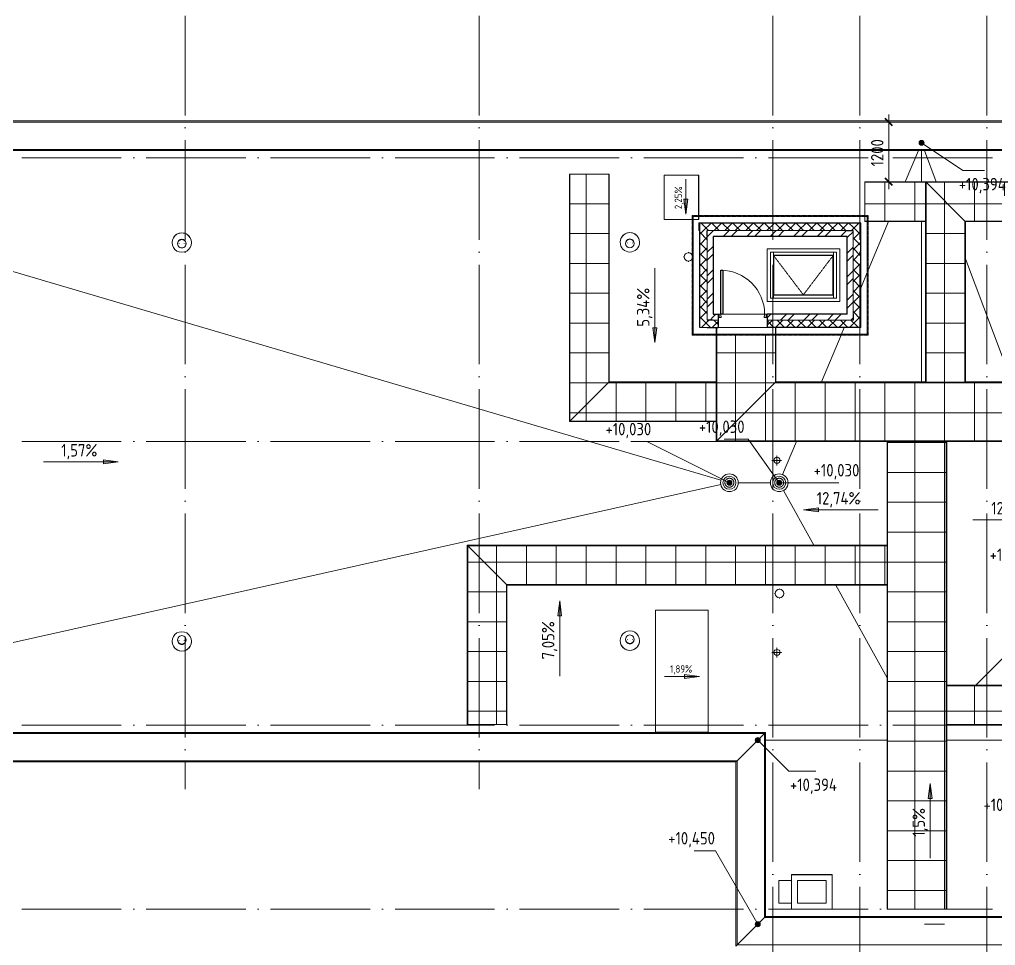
# Model space of a CAD drawing. Header units: millimetres. Extents: x -88595 to 880822, y -1054509 to -148035.
# Drawn here: x 518784 to 538388, y -251680 to -233074 of the extents above; entities that cross this region are included whole.
import ezdxf

# ---------------------------------------------------------------- set-up
doc = ezdxf.new("R2010")
doc.units = ezdxf.units.MM
for name, pattern in [('ADSK_Линия сетки', [25, 20, -2.5, 0, -2.5]), ('ADSK_Осевая', [14, 10, -2, 0, -2]), ('ADSK_Сверху', [4.5, 3, -1.5]), ('Сверху', [3.96875, 2.38125, -1.5875])]:
    doc.linetypes.add(name, pattern=pattern)
for name, color, linetype, lineweight in [('Воздуховоды', 7, 'Continuous', 18), ('Двери', 7, 'Continuous', 9), ('Крыша', 7, 'Continuous', 9), ('Линии', 7, 'Continuous', 9), ('Обобщенные модели', 7, 'Continuous', 18), ('Оборудование', 7, 'Continuous', 18), ('Ограждение', 7, 'Continuous', 9), ('Оси', 7, 'Continuous', 9), ('Отметки', 7, 'Continuous', 9), ('Размеры', 7, 'Continuous', 9), ('Стены внутренние', 7, 'Continuous', 18), ('Стены наружные', 7, 'Continuous', 18), ('Стены штриховка', 7, 'Continuous', 9), ('Трубопровод', 7, 'Continuous', 18), ('Узлы', 7, 'Continuous', 18)]:
    doc.layers.add(name, color=color, linetype=linetype, lineweight=lineweight)
doc.styles.add('GOST Common_2', font='GOST_Common.ttf', dxfattribs={"width": 0.9, "height": 350})
doc.styles.add('GOST Common_5', font='GOST_Common.ttf', dxfattribs={"width": 0.9, "height": 5})
pattern_1 = [(0, (548766.5, 663825.2), (0, 600), []), (90, (548766.5, 663825.2), (-600, 4e-14), [])]
pattern_2 = [(0, (548766.5, 675312.3), (0, 424.264), []), (90, (548766.5, 675312.3), (-600, 4e-14), [])]
pattern_3 = [(0, (548766.5, 677320.8), (0, 424.264), []), (90, (548766.5, 677320.8), (-600, 4e-14), [])]
pattern_4 = [(0, (548766.5, 676206.8), (0, 424.264), []), (90, (548766.5, 676206.8), (-600, 4e-14), [])]

# ---------------------------------------------------------------- blocks, each defined once
blk = doc.blocks.new('Кровля')
at = {"layer": 'Ограждение'}
h = blk.add_hatch(dxfattribs=at)
h.set_pattern_fill('FP_51', color=256, style=0, pattern_type=2)
h.set_pattern_definition([(0, (545074, 663825.2), (0, 600), []), (90, (545074, 663825.2), (-424.264, 3e-14), [])])
h.paths.add_polyline_path([(542096, 685285), (542106, 685295), (542106, 690256), (542096, 690256), (542096, 685295)])
h = blk.add_hatch(dxfattribs=at)
h.set_pattern_fill('FP_25', color=256, style=0, pattern_type=2)
h.set_pattern_definition(pattern_1)
h.paths.add_polyline_path([(542106, 685295), (542886, 686075), (542886, 690256), (542106, 690256), (542106, 685648)])
h = blk.add_hatch(dxfattribs=at)
h.set_pattern_fill('FP_52', color=256, style=0, pattern_type=2)
h.set_pattern_definition([(0, (546188, 663825.2), (0, 600), []), (90, (546188, 663825.2), (-424.264, 3e-14), [])])
h.paths.add_polyline_path([(542886, 686075), (542896, 686085), (542896, 690256), (542886, 690256), (542886, 686085)])
h = blk.add_hatch(dxfattribs=at)
h.set_pattern_fill('FP_37', color=256, style=0, pattern_type=2)
h.set_pattern_definition(pattern_3)
h.paths.add_polyline_path([(549171, 690092), (549251, 690092), (549251, 690102), (548031, 690102), (548031, 690092), (549127, 690092)])
h = blk.add_hatch(dxfattribs=at)
h.set_pattern_fill('FP_18', color=256, style=0, pattern_type=2)
h.set_pattern_definition(pattern_1)
h.paths.add_polyline_path([(548512, 689312), (549251, 689312), (549251, 690092), (548031, 690092), (548031, 689427), (548098, 689427), (548098, 689312), (548197, 689312)])
h = blk.add_hatch(dxfattribs=at)
h.set_pattern_fill('FP_35', color=256, style=0, pattern_type=2)
h.set_pattern_definition([(0, (548651.5, 663825.2), (0, 600), []), (90, (548651.5, 663825.2), (-424.264, 3e-14), [])])
h.paths.add_polyline_path([(549261, 686075), (549261, 690092), (549251, 690102), (549251, 686085)])
h = blk.add_hatch(dxfattribs=at)
h.set_pattern_fill('FP_37', color=256, style=0, pattern_type=2)
h.set_pattern_definition(pattern_3)
h.paths.add_polyline_path([(552671, 690092), (553371, 690092), (553371, 690102), (549251, 690102), (549261, 690092), (552662, 690092)])
h = blk.add_hatch(dxfattribs=at)
h.set_pattern_fill('FP_18', color=256, style=0, pattern_type=2)
h.set_pattern_definition(pattern_1)
h.paths.add_polyline_path([(549313, 686075), (550041, 686075), (550041, 689312), (549261, 690092), (549261, 686075)])
h = blk.add_hatch(dxfattribs=at)
h.set_pattern_fill('FP_18', color=256, style=0, pattern_type=2)
h.set_pattern_definition(pattern_1)
h.paths.add_polyline_path([(551858, 689312), (553371, 689312), (553371, 690092), (549261, 690092), (550041, 689312), (551732, 689312)])
h = blk.add_hatch(dxfattribs=at)
h.set_pattern_fill('FP_38', color=256, style=0, pattern_type=2)
h.set_pattern_definition(pattern_4)
h.paths.add_polyline_path([(549171, 689302), (549251, 689302), (549251, 689312), (548098, 689312), (548098, 689302), (548941, 689302)])
h = blk.add_hatch(dxfattribs=at)
h.set_pattern_fill('FP_36', color=256, style=0, pattern_type=2)
h.set_pattern_definition([(0, (549765.5, 663825.2), (0, 600), []), (90, (549765.5, 663825.2), (-424.264, 3e-14), [])])
h.paths.add_polyline_path([(550041, 686075), (550051, 686085), (550051, 689302), (550041, 689312), (550041, 686085)])
h = blk.add_hatch(dxfattribs=at)
h.set_pattern_fill('FP_38', color=256, style=0, pattern_type=2)
h.set_pattern_definition(pattern_4)
h.paths.add_polyline_path([(553371, 689302), (553371, 689312), (550041, 689312), (550051, 689302), (553221, 689302)])
h = blk.add_hatch(dxfattribs=at)
h.set_pattern_fill('FP_17', color=256, style=0, pattern_type=2)
h.set_pattern_definition([(0, (546549, 663825.2), (0, 600), []), (90, (546549, 663825.2), (-424.264, 3e-14), [])])
h.paths.add_polyline_path([(545046, 684885), (545056, 684895), (545056, 687021), (545046, 687021), (545046, 684895)])
h = blk.add_hatch(dxfattribs=at)
h.set_pattern_fill('FP_18', color=256, style=0, pattern_type=2)
h.set_pattern_definition(pattern_1)
h.paths.add_polyline_path([(545056, 684895), (546236, 686075), (546236, 687021), (545056, 687021), (545056, 685049)])
h = blk.add_hatch(dxfattribs=at)
h.set_pattern_fill('FP_19', color=256, style=0, pattern_type=2)
h.set_pattern_definition([(0, (547863, 663825.2), (0, 600), []), (90, (547863, 663825.2), (-424.264, 3e-14), [])])
h.paths.add_polyline_path([(546236, 686075), (546246, 686085), (546246, 687021), (546236, 687021), (546236, 686085)])
h = blk.add_hatch(dxfattribs=at)
h.set_pattern_fill('FP_18', color=256, style=0, pattern_type=2)
h.set_pattern_definition(pattern_1)
h.paths.add_polyline_path([(543731, 685295), (545046, 685295), (545046, 686075), (542886, 686075), (542106, 685295), (542987, 685295)])
h = blk.add_hatch(dxfattribs=at)
h.set_pattern_fill('FP_50', color=256, style=0, pattern_type=2)
h.set_pattern_definition(pattern_2)
h.paths.add_polyline_path([(545033, 686075), (545046, 686075), (545046, 686085), (542896, 686085), (542886, 686075), (545023, 686075)])
h = blk.add_hatch(dxfattribs=at)
h.set_pattern_fill('FP_18', color=256, style=0, pattern_type=2)
h.set_pattern_definition(pattern_1)
h.paths.add_polyline_path([(545056, 684895), (555906, 684895), (557086, 686075), (546236, 686075), (545135, 684975)])
h = blk.add_hatch(dxfattribs=at)
h.set_pattern_fill('FP_21', color=256, style=0, pattern_type=2)
h.set_pattern_definition(pattern_2)
h.paths.add_polyline_path([(550802, 686075), (557086, 686075), (557096, 686085), (550051, 686085), (550041, 686075), (550616, 686075)])
h.paths.add_polyline_path([(546246, 686075), (549261, 686075), (549251, 686085), (546246, 686085), (546236, 686075)])
h = blk.add_hatch(dxfattribs=at)
h.set_pattern_fill('FP_49', color=256, style=0, pattern_type=2)
h.set_pattern_definition([(0, (548766.5, 674198.3), (0, 424.264), []), (90, (548766.5, 674198.3), (-600, 4e-14), [])])
h.paths.add_polyline_path([(545046, 685285), (545046, 685295), (542106, 685295), (542096, 685285), (544475, 685285)])
h = blk.add_hatch(dxfattribs=at)
h.set_pattern_fill('FP_20', color=256, style=0, pattern_type=2)
h.set_pattern_definition([(0, (548766.5, 673998.3), (0, 424.264), []), (90, (548766.5, 673998.3), (-600, 4e-14), [])])
h.paths.add_polyline_path([(545192, 684885), (555896, 684885), (555906, 684895), (545056, 684895), (545046, 684885), (545152, 684885)])
h = blk.add_hatch(dxfattribs=at)
h.set_pattern_fill('FP_27', color=256, style=0, pattern_type=2)
h.set_pattern_definition([(0, (548215.1, 663825.2), (0, 600), []), (90, (548215.1, 663825.2), (-424.264, 3e-14), [])])
h.paths.add_polyline_path([(548488, 675485), (548488, 684885), (548478, 684885), (548478, 675485)])
h = blk.add_hatch(dxfattribs=at)
h.set_pattern_fill('FP_18', color=256, style=0, pattern_type=2)
h.set_pattern_definition(pattern_1)
h.paths.add_polyline_path([(549668, 675485), (549668, 684885), (548488, 684885), (548488, 675485), (549592, 675485)])
h = blk.add_hatch(dxfattribs=at)
h.set_pattern_fill('FP_28', color=256, style=0, pattern_type=2)
h.set_pattern_definition([(0, (549629.1, 663825.2), (0, 600), []), (90, (549629.1, 663825.2), (-424.264, 3e-14), [])])
h.paths.add_polyline_path([(549678, 675485), (549678, 684885), (549668, 684885), (549668, 675485)])
h = blk.add_hatch(dxfattribs=at)
h.set_pattern_fill('FP_31', color=256, style=0, pattern_type=2)
h.set_pattern_definition([(0, (548766.5, 673669.8), (0, 424.264), []), (90, (548766.5, 673669.8), (-600, 4e-14), [])])
h.paths.add_polyline_path([(544847, 682790), (548478, 682790), (548478, 682800), (540043, 682800), (540053, 682790), (544661, 682790)])
h = blk.add_hatch(dxfattribs=at)
h.set_pattern_fill('FP_33', color=256, style=0, pattern_type=2)
h.set_pattern_definition([(0, (544047.74, 663825.2), (0, 600), []), (90, (544047.74, 663825.2), (-424.264, 3e-14), [])])
h.paths.add_polyline_path([(540043, 679200), (540053, 679200), (540053, 682790), (540043, 682800), (540043, 679657)])
h = blk.add_hatch(dxfattribs=at)
h.set_pattern_fill('FP_25', color=256, style=0, pattern_type=2)
h.set_pattern_definition(pattern_1)
h.paths.add_polyline_path([(540833, 682010), (548478, 682010), (548478, 682790), (540053, 682790), (540790, 682053)])
h = blk.add_hatch(dxfattribs=at)
h.set_pattern_fill('FP_18', color=256, style=0, pattern_type=2)
h.set_pattern_definition(pattern_1)
h.paths.add_polyline_path([(540053, 679200), (540833, 679200), (540833, 682010), (540053, 682790), (540053, 679657)])
h = blk.add_hatch(dxfattribs=at)
h.set_pattern_fill('FP_32', color=256, style=0, pattern_type=2)
h.set_pattern_definition([(0, (548766.5, 672555.8), (0, 424.264), []), (90, (548766.5, 672555.8), (-600, 4e-14), [])])
h.paths.add_polyline_path([(548197, 682000), (548478, 682000), (548478, 682010), (540833, 682010), (540843, 682000), (547824, 682000)])
h = blk.add_hatch(dxfattribs=at)
h.set_pattern_fill('FP_34', color=256, style=0, pattern_type=2)
h.set_pattern_definition([(0, (545161.74, 663825.2), (0, 600), []), (90, (545161.74, 663825.2), (-424.264, 3e-14), [])])
h.paths.add_polyline_path([(540833, 679200), (540843, 679200), (540843, 682000), (540833, 682010), (540833, 679357)])
h = blk.add_hatch(dxfattribs=at)
h.set_pattern_fill('FP_53', color=256, style=0, pattern_type=2)
h.set_pattern_definition([(0, (548766.5, 672262.3), (0, 424.264), []), (90, (548766.5, 672262.3), (-600, 4e-14), [])])
h.paths.add_polyline_path([(553034, 679975), (553170, 679975), (553170, 679985), (549678, 679985), (549678, 679975), (552671, 679975)])
h = blk.add_hatch(dxfattribs=at)
h.set_pattern_fill('FP_18', color=256, style=0, pattern_type=2)
h.set_pattern_definition(pattern_1)
h.paths.add_polyline_path([(552641, 679195), (553170, 679195), (553170, 679975), (549678, 679975), (549678, 679195), (552621, 679195)])
h = blk.add_hatch(dxfattribs=at)
h.set_pattern_fill('FP_54', color=256, style=0, pattern_type=2)
h.set_pattern_definition([(0, (548766.5, 671148.3), (0, 424.264), []), (90, (548766.5, 671148.3), (-600, 4e-14), [])])
h.paths.add_polyline_path([(551918, 679185), (553170, 679185), (553170, 679195), (549678, 679195), (549678, 679185), (551546, 679185)])
at = {"layer": 'Отметки'}
h = blk.add_hatch(color=256, dxfattribs=at)
edge = h.paths.add_edge_path()
edge.add_arc((549171, 690885), 50, 0, 360)
h = blk.add_hatch(color=256, dxfattribs=at)
edge = h.paths.add_edge_path()
edge.add_arc((545311, 684055), 50, 0, 360)
h = blk.add_hatch(color=256, dxfattribs=at)
edge = h.paths.add_edge_path()
edge.add_arc((546311, 684055), 50, 0, 360)
h = blk.add_hatch(color=256, dxfattribs=at)
edge = h.paths.add_edge_path()
edge.add_arc((546311, 684055), 50, 0, 360)
h = blk.add_hatch(color=256, dxfattribs=at)
edge = h.paths.add_edge_path()
edge.add_arc((545881, 678885), 50, 0, 360)
h = blk.add_hatch(color=256, dxfattribs=at)
edge = h.paths.add_edge_path()
edge.add_arc((545881, 675185), 50, 0, 360)
at = {"layer": 'Размеры'}
for points in [[(544437, 689454), (544477, 689754), (544398, 689754)], [(543810, 686870), (543850, 687170), (543771, 687170)], [(533035, 684476), (532735, 684515), (532735, 684436)], [(546801, 683511), (547101, 683471), (547101, 683550)], [(541901, 681684), (541862, 681384), (541941, 681384)], [(544707, 680163), (544407, 680202), (544407, 680123)], [(549346, 678012), (549306, 677712), (549385, 677712)]]:
    blk.add_hatch(color=256, dxfattribs=at).paths.add_polyline_path(points)
at = {"layer": 'Воздуховоды', "linetype": 'ADSK_Осевая'}
for p, q in [((544387, 688593), (544402, 688593)), ((544487, 688678), (544487, 688693)), ((544487, 688493), (544487, 688508)), ((544572, 688593), (544579, 688593)), ((544579, 688593), (544582, 688593)), ((544582, 688593), (544585, 688593)), ((544585, 688593), (544587, 688593)), ((546316, 681916), (546316, 681931)), ((546216, 681831), (546231, 681831)), ((546316, 681731), (546316, 681746)), ((546401, 681831), (546416, 681831))]:
    blk.add_line(p, q, dxfattribs=at)
at = {"layer": 'Воздуховоды'}
for centre, start, end in [((544487, 688593), 90, 270), ((544487, 688593), 25.5361, 90), ((544487, 688593), 270, 334.4635), ((544487, 688593), 23.4767, 24.3868), ((544487, 688593), 21.6239, 22.5), ((544487, 688593), 337.5, 338.3755), ((544487, 688593), 18.2203, 19.2379), ((544487, 688593), 340.7616, 341.7048), ((544487, 688593), 0, 17.092), ((544487, 688593), 342.9076, 348.75), ((544487, 688593), 348.75, 0), ((546316, 681831), 90, 270), ((546316, 681831), 270, 90)]:
    blk.add_arc(centre, 85, start, end, dxfattribs=at)
at = {"layer": 'Двери', "extrusion": (0, 0, -1)}
for p, q in [((546133, 688687), (546133, 687761)), ((546135, 688687), (546135, 688687)), ((546135, 688687), (546192, 688687)), ((546192, 688687), (546192, 688687)), ((546193, 687761), (546193, 688687)), ((547399, 688687), (546193, 688687)), ((546193, 688686), (546193, 688687)), ((546193, 688629), (546193, 688686)), ((546193, 688627), (546193, 688629)), ((546193, 688627), (547399, 688627)), ((546196, 688624), (547396, 688624)), ((546196, 687824), (546196, 688624)), ((546200, 688621), (546200, 687828)), ((546200, 688621), (547393, 688621)), ((546201, 688620), (547392, 688620)), ((546201, 687829), (546201, 688620)), ((546203, 688618), (546203, 687831)), ((546203, 688618), (547390, 688618)), ((546203, 688618), (546203, 687831)), ((547390, 688618), (546203, 688618)), ((547390, 687831), (547390, 688618)), ((547390, 687831), (547390, 688618)), ((547392, 688620), (547392, 687829)), ((547393, 687828), (547393, 688621)), ((547396, 688624), (547396, 687824)), ((547399, 688687), (547399, 687761)), ((547399, 688687), (547399, 688686)), ((547399, 688686), (547399, 688629)), ((547399, 688629), (547399, 688627)), ((547401, 688687), (547401, 688687)), ((547401, 688687), (547458, 688687)), ((547458, 688687), (547458, 688687)), ((547459, 687761), (547459, 688687)), ((546192, 687761), (546135, 687761)), ((546135, 687761), (546135, 687761)), ((546192, 687761), (546192, 687761)), ((547399, 687821), (546193, 687821)), ((546193, 687820), (546193, 687821)), ((546193, 687763), (546193, 687820)), ((546193, 687761), (546193, 687763)), ((546193, 687761), (547399, 687761)), ((547396, 687824), (546196, 687824)), ((546200, 687828), (547393, 687828)), ((547392, 687829), (546201, 687829)), ((546203, 687831), (547390, 687831)), ((546203, 687831), (547390, 687831)), ((547399, 687821), (547399, 687820)), ((547399, 687820), (547399, 687763)), ((547399, 687763), (547399, 687761)), ((547458, 687761), (547401, 687761)), ((547401, 687761), (547401, 687761)), ((547458, 687761), (547458, 687761))]:
    blk.add_line(p, q, dxfattribs=at)
at = {"layer": 'Двери', "lineweight": 30}
for p, q in [((545137, 688324), (545177, 688324)), ((545137, 687444), (545137, 688324)), ((545177, 688324), (545177, 687444)), ((545177, 687444), (545137, 687444))]:
    blk.add_line(p, q, dxfattribs=at)
at = {"layer": 'Двери'}
for p, q in [((545087, 687444), (545107, 687444)), ((545087, 687374), (545087, 687444)), ((545107, 687374), (545087, 687374)), ((545107, 687444), (545137, 687444)), ((545107, 687374), (545107, 687444)), ((545107, 687444), (545107, 687374)), ((545147, 687374), (545107, 687374)), ((545137, 687444), (545137, 687404)), ((545137, 687404), (545147, 687404)), ((545147, 687404), (545147, 687374)), ((546007, 687404), (546017, 687404)), ((546007, 687374), (546007, 687404)), ((546047, 687374), (546007, 687374)), ((546017, 687444), (546047, 687444)), ((546017, 687404), (546017, 687444)), ((546047, 687444), (546047, 687374)), ((546047, 687444), (546067, 687444)), ((546047, 687374), (546047, 687444)), ((546067, 687374), (546047, 687374)), ((546067, 687444), (546067, 687374))]:
    blk.add_line(p, q, dxfattribs=at)
blk.add_arc((545137, 687444), 880, 0, 90, dxfattribs=at)
at = {"layer": 'Крыша'}
for p, q in [((545141, 684105), (522654, 690731)), ((548843, 690102), (549106, 690731)), ((549171, 690731), (549171, 690102)), ((549466, 690102), (549229, 690731)), ((544002, 689346), (544002, 690236)), ((544002, 690236), (544692, 690236)), ((544692, 690236), (544692, 689427)), ((544564, 689346), (544002, 689346)), ((544570, 689346), (544568, 689346)), ((544692, 689346), (544570, 689346)), ((544692, 689423), (544692, 689346)), ((548098, 688325), (548508, 689302)), ((549171, 689302), (549171, 686085)), ((546133, 687761), (546133, 688687)), ((546133, 688687), (547460, 688687)), ((547460, 688687), (547460, 687761)), ((550983, 686085), (550051, 688555)), ((547949, 687968), (548094, 688315)), ((548096, 688320), (548097, 688322)), ((547460, 687761), (546133, 687761)), ((547554, 687026), (547616, 687172)), ((547161, 686085), (547553, 687022)), ((546378, 684218), (546658, 684885)), ((522822, 679040), (545138, 684017)), ((546133, 684055), (545488, 684055)), ((546396, 683900), (547005, 682800)), ((547447, 682000), (548478, 680138)), ((550263, 679985), (552055, 681790)), ((552055, 681790), (550263, 679985)), ((543826, 681496), (544884, 681496)), ((543826, 679042), (543826, 681496)), ((544884, 681496), (544884, 679042)), ((544884, 679042), (543826, 679042)), ((548478, 678885), (546035, 678885)), ((546035, 678885), (548478, 678885)), ((551661, 678885), (549678, 678885)), ((549678, 678885), (551661, 678885)), ((546306, 676060), (546561, 676060)), ((546306, 675610), (546306, 676060)), ((546681, 676060), (547256, 676060)), ((546681, 675610), (546681, 676060)), ((547256, 676060), (547256, 675610)), ((546561, 675610), (546306, 675610)), ((547256, 675610), (546681, 675610))]:
    blk.add_line(p, q, dxfattribs=at)
at = {"layer": 'Линии', "lineweight": 18}
for p, q in [((546066, 688754), (546066, 687694)), ((546066, 688754), (547526, 688754)), ((547526, 688754), (547526, 687694)), ((546066, 687694), (547526, 687694)), ((549231, 675185), (549631, 675185))]:
    blk.add_line(p, q, dxfattribs=at)
at = {"layer": 'Линии', "linetype": 'ADSK_Сверху'}
for p, q in [((546193, 688627), (546796, 687831)), ((546796, 687831), (547399, 688627))]:
    blk.add_line(p, q, dxfattribs=at)
at = {"layer": 'Обобщенные модели', "linetype": 'Сверху'}
for p, q in [((544564, 689427), (544564, 687021)), ((548098, 689427), (544564, 689427)), ((544568, 689423), (544582, 689409)), ((544585, 689406), (544568, 689423)), ((544582, 689409), (544579, 689412)), ((544579, 689412), (544579, 687037)), ((544579, 689412), (544582, 689409)), ((548083, 689412), (544579, 689412)), ((544582, 689409), (544582, 687040)), ((544582, 689409), (544582, 687039)), ((544582, 689409), (544585, 689406)), ((548080, 689409), (544582, 689409)), ((544847, 689409), (544582, 689409)), ((544585, 689406), (544585, 687043)), ((548077, 689406), (544585, 689406)), ((548081, 689409), (544847, 689409)), ((548094, 689423), (548077, 689406)), ((548077, 689406), (548080, 689409)), ((548077, 687043), (548077, 689406)), ((548080, 689409), (548094, 689423)), ((548083, 689412), (548080, 689409)), ((548080, 687040), (548080, 689409)), ((548081, 689409), (548083, 689412)), ((548081, 687039), (548081, 689409)), ((548083, 687037), (548083, 689412)), ((548098, 687021), (548098, 689427)), ((544715, 687172), (544715, 689276)), ((547948, 689276), (544715, 689276)), ((544715, 689276), (544715, 687172)), ((547948, 689276), (544715, 689276)), ((547948, 689276), (547948, 687172)), ((547948, 687172), (547948, 689276)), ((547948, 687172), (544715, 687172)), ((544715, 687172), (547948, 687172)), ((544564, 687021), (548098, 687021)), ((544585, 687043), (544568, 687026)), ((544568, 687026), (544582, 687040)), ((544582, 687040), (544579, 687037)), ((544579, 687037), (544582, 687039)), ((544579, 687037), (548083, 687037)), ((544582, 687040), (544585, 687043)), ((544582, 687040), (548080, 687040)), ((544582, 687039), (544847, 687039)), ((544585, 687043), (548077, 687043)), ((544847, 687039), (548081, 687039)), ((548080, 687040), (548077, 687043)), ((548077, 687043), (548094, 687026)), ((548094, 687026), (548080, 687040)), ((548080, 687040), (548083, 687037)), ((548083, 687037), (548081, 687039))]:
    blk.add_line(p, q, dxfattribs=at)
for points, knots in [([(544564, 689427), (544564, 689427), (544564, 689427), (544564, 689427), (544565, 689427), (544565, 689426), (544565, 689426), (544565, 689426)], [0.6, 0.6, 0.6, 0.6, 0.7, 0.75, 0.8, 0.85, 0.9, 0.9, 0.9, 0.9]), ([(544570, 689421), (544569, 689422), (544568, 689423), (544567, 689424), (544567, 689424), (544566, 689425), (544566, 689425), (544566, 689425), (544565, 689426), (544565, 689426), (544565, 689427), (544564, 689427), (544564, 689427), (544564, 689427), (544564, 689427)], [0, 0, 0, 0, 0.1, 0.15, 0.2, 0.225, 0.25, 0.3, 0.325, 0.35, 0.4, 0.45, 0.5, 0.6, 0.6, 0.6, 0.6]), ([(544568, 689423), (544568, 689423), (544567, 689424), (544567, 689424), (544567, 689424), (544566, 689425), (544566, 689425), (544566, 689425), (544566, 689425), (544566, 689425), (544567, 689424), (544567, 689424), (544567, 689424), (544567, 689424), (544568, 689423), (544568, 689423), (544568, 689423), (544568, 689423), (544569, 689422), (544569, 689422), (544570, 689421)], [0, 0, 0, 0, 0.1, 0.15, 0.2, 0.25, 0.3, 0.4, 0.5, 0.55, 0.6, 0.65, 0.675, 0.7, 0.75, 0.8, 0.825, 0.85, 0.9, 1, 1, 1, 1]), ([(548098, 689427), (548098, 689427), (548098, 689427), (548098, 689427), (548098, 689427), (548097, 689426), (548097, 689426), (548097, 689425), (548096, 689425), (548096, 689425), (548095, 689424), (548095, 689424), (548094, 689423), (548093, 689422), (548092, 689421)], [-0.6, -0.6, -0.6, -0.6, -0.5, -0.45, -0.4, -0.35, -0.325, -0.3, -0.25, -0.225, -0.2, -0.15, -0.1, 0, 0, 0, 0]), ([(548092, 689421), (548093, 689422), (548093, 689422), (548094, 689423), (548094, 689423), (548094, 689423), (548095, 689424), (548095, 689424), (548095, 689424), (548095, 689424), (548095, 689424), (548096, 689425), (548096, 689425), (548096, 689425), (548096, 689425), (548096, 689425), (548095, 689424), (548095, 689424), (548095, 689424), (548094, 689423), (548094, 689423)], [-1, -1, -1, -1, -0.9, -0.85, -0.8, -0.775, -0.75, -0.7, -0.675, -0.65, -0.6, -0.55, -0.5, -0.4, -0.3, -0.25, -0.2, -0.15, -0.1, 0, 0, 0, 0]), ([(548097, 689426), (548097, 689426), (548097, 689426), (548098, 689427), (548098, 689427), (548098, 689427), (548098, 689427), (548098, 689427)], [-0.9, -0.9, -0.9, -0.9, -0.85, -0.8, -0.75, -0.7, -0.6, -0.6, -0.6, -0.6]), ([(544570, 687027), (544569, 687027), (544568, 687026), (544567, 687025), (544567, 687025), (544566, 687024), (544566, 687024), (544566, 687023), (544565, 687023), (544565, 687023), (544565, 687022), (544564, 687022), (544564, 687022), (544564, 687021), (544564, 687021)], [0, 0, 0, 0, 0.1, 0.15, 0.2, 0.225, 0.25, 0.3, 0.325, 0.35, 0.4, 0.45, 0.5, 0.6, 0.6, 0.6, 0.6]), ([(544564, 687021), (544564, 687021), (544564, 687022), (544564, 687022), (544565, 687022), (544565, 687023), (544565, 687023), (544565, 687023)], [0.6, 0.6, 0.6, 0.6, 0.7, 0.75, 0.8, 0.85, 0.9, 0.9, 0.9, 0.9]), ([(544568, 687026), (544568, 687025), (544567, 687025), (544567, 687025), (544567, 687024), (544566, 687024), (544566, 687024), (544566, 687024), (544566, 687024), (544566, 687024), (544567, 687024), (544567, 687025), (544567, 687025), (544567, 687025), (544568, 687025), (544568, 687026), (544568, 687026), (544568, 687026), (544569, 687027), (544569, 687027), (544570, 687027)], [0, 0, 0, 0, 0.1, 0.15, 0.2, 0.25, 0.3, 0.4, 0.5, 0.55, 0.6, 0.65, 0.675, 0.7, 0.75, 0.8, 0.825, 0.85, 0.9, 1, 1, 1, 1]), ([(548092, 687027), (548093, 687027), (548094, 687026), (548095, 687025), (548095, 687025), (548096, 687024), (548096, 687024), (548097, 687023), (548097, 687023), (548097, 687023), (548098, 687022), (548098, 687022), (548098, 687022), (548098, 687021), (548098, 687021)], [0, 0, 0, 0, 0.1, 0.15, 0.2, 0.225, 0.25, 0.3, 0.325, 0.35, 0.4, 0.45, 0.5, 0.6, 0.6, 0.6, 0.6]), ([(548094, 687026), (548094, 687025), (548095, 687025), (548095, 687025), (548095, 687024), (548096, 687024), (548096, 687024), (548096, 687024), (548096, 687024), (548096, 687024), (548095, 687024), (548095, 687025), (548095, 687025), (548095, 687025), (548095, 687025), (548094, 687026), (548094, 687026), (548094, 687026), (548093, 687027), (548093, 687027), (548092, 687027)], [0, 0, 0, 0, 0.1, 0.15, 0.2, 0.25, 0.3, 0.4, 0.5, 0.55, 0.6, 0.65, 0.675, 0.7, 0.75, 0.8, 0.825, 0.85, 0.9, 1, 1, 1, 1])]:
    blk.add_open_spline(points, degree=3, knots=knots, dxfattribs=at)
for points in [[(548098, 687022), (548097, 687022), (548097, 687023), (548097, 687023), (548097, 687023)], [(548098, 687022), (548098, 687022), (548098, 687022), (548098, 687022), (548098, 687022)], [(548098, 687021), (548098, 687021), (548098, 687022), (548098, 687022)]]:
    blk.add_open_spline(points, degree=3, dxfattribs=at)
at = {"layer": 'Оборудование'}
for p, q in [((534116, 688880), (534116, 688880)), ((534226, 688863), (534226, 688857)), ((534261, 688868), (534261, 688863)), ((534361, 688863), (534361, 688868)), ((534396, 688857), (534396, 688863)), ((534506, 688880), (534506, 688880)), ((543116, 688886), (543116, 688886)), ((543226, 688869), (543226, 688862)), ((543261, 688874), (543261, 688869)), ((543361, 688869), (543361, 688874)), ((543396, 688862), (543396, 688869)), ((543506, 688886), (543506, 688886)), ((534116, 680868), (534116, 680868)), ((534226, 680899), (534226, 680891)), ((534261, 680891), (534261, 680884)), ((534361, 680884), (534361, 680891)), ((534396, 680891), (534396, 680899)), ((534506, 680868), (534506, 680868)), ((543116, 680882), (543116, 680882)), ((543226, 680913), (543226, 680905)), ((543261, 680905), (543261, 680898)), ((543361, 680898), (543361, 680905)), ((543396, 680905), (543396, 680913)), ((543506, 680882), (543506, 680882))]:
    blk.add_line(p, q, dxfattribs=at)
at = {"layer": 'Оборудование', "flags": 128}
for points in [[(545400, 684055), (545400, 684059), (545400, 684063), (545400, 684066), (545399, 684070), (545399, 684073), (545398, 684077), (545397, 684080), (545396, 684084), (545395, 684087), (545393, 684090), (545392, 684094), (545390, 684097), (545388, 684100), (545387, 684103), (545385, 684106), (545383, 684109), (545380, 684112), (545378, 684115), (545376, 684117), (545373, 684120), (545370, 684122), (545368, 684125), (545365, 684127), (545362, 684129), (545359, 684131), (545356, 684133), (545353, 684135), (545350, 684136), (545346, 684138), (545343, 684139), (545340, 684140), (545336, 684142), (545333, 684143), (545329, 684143), (545326, 684144), (545322, 684145), (545319, 684145), (545315, 684145), (545311, 684145), (545308, 684145), (545304, 684145), (545301, 684145), (545297, 684144), (545294, 684144), (545290, 684143), (545287, 684142), (545283, 684141), (545280, 684140), (545276, 684139), (545273, 684137), (545270, 684136), (545267, 684134), (545264, 684132), (545261, 684130), (545258, 684128), (545255, 684126), (545252, 684124), (545249, 684121), (545247, 684119), (545244, 684116), (545242, 684113), (545240, 684111), (545237, 684108), (545235, 684105), (545233, 684102), (545232, 684099), (545230, 684095), (545229, 684092), (545227, 684089), (545226, 684086), (545225, 684082), (545224, 684079), (545223, 684075), (545222, 684072), (545222, 684068), (545221, 684065), (545221, 684061), (545221, 684057), (545221, 684055)], [(545221, 684055), (545221, 684052), (545221, 684048), (545221, 684045), (545222, 684041), (545222, 684038), (545223, 684034), (545224, 684031), (545225, 684027), (545226, 684024), (545228, 684020), (545229, 684017), (545231, 684014), (545233, 684011), (545234, 684008), (545236, 684005), (545238, 684002), (545241, 683999), (545243, 683996), (545245, 683994), (545248, 683991), (545251, 683989), (545253, 683986), (545256, 683984), (545259, 683982), (545262, 683980), (545265, 683978), (545268, 683976), (545271, 683975), (545275, 683973), (545278, 683972), (545281, 683970), (545285, 683969), (545288, 683968), (545292, 683968), (545295, 683967), (545299, 683966), (545302, 683966), (545306, 683966), (545310, 683966), (545313, 683966), (545317, 683966), (545320, 683966), (545324, 683967), (545327, 683967), (545331, 683968), (545334, 683969), (545338, 683970), (545341, 683971), (545345, 683972), (545348, 683974), (545351, 683975), (545354, 683977), (545357, 683979), (545360, 683981), (545363, 683983), (545366, 683985), (545369, 683987), (545372, 683990), (545374, 683992), (545377, 683995), (545379, 683997), (545381, 684000), (545384, 684003), (545386, 684006), (545388, 684009), (545389, 684012), (545391, 684015), (545393, 684019), (545394, 684022), (545395, 684025), (545396, 684029), (545397, 684032), (545398, 684036), (545399, 684039), (545399, 684043), (545400, 684046), (545400, 684050), (545400, 684054), (545400, 684055)], [(546400, 684055), (546400, 684059), (546400, 684063), (546400, 684066), (546399, 684070), (546399, 684073), (546398, 684077), (546397, 684080), (546396, 684084), (546395, 684087), (546393, 684090), (546392, 684094), (546390, 684097), (546388, 684100), (546387, 684103), (546385, 684106), (546383, 684109), (546380, 684112), (546378, 684115), (546376, 684117), (546373, 684120), (546370, 684122), (546368, 684125), (546365, 684127), (546362, 684129), (546359, 684131), (546356, 684133), (546353, 684135), (546350, 684136), (546346, 684138), (546343, 684139), (546340, 684140), (546336, 684142), (546333, 684143), (546329, 684143), (546326, 684144), (546322, 684145), (546319, 684145), (546315, 684145), (546311, 684145), (546308, 684145), (546304, 684145), (546301, 684145), (546297, 684144), (546294, 684144), (546290, 684143), (546287, 684142), (546283, 684141), (546280, 684140), (546276, 684139), (546273, 684137), (546270, 684136), (546267, 684134), (546264, 684132), (546261, 684130), (546258, 684128), (546255, 684126), (546252, 684124), (546249, 684121), (546247, 684119), (546244, 684116), (546242, 684113), (546240, 684111), (546237, 684108), (546235, 684105), (546233, 684102), (546232, 684099), (546230, 684095), (546229, 684092), (546227, 684089), (546226, 684086), (546225, 684082), (546224, 684079), (546223, 684075), (546222, 684072), (546222, 684068), (546221, 684065), (546221, 684061), (546221, 684057), (546221, 684055)], [(546221, 684055), (546221, 684052), (546221, 684048), (546221, 684045), (546222, 684041), (546222, 684038), (546223, 684034), (546224, 684031), (546225, 684027), (546226, 684024), (546228, 684020), (546229, 684017), (546231, 684014), (546233, 684011), (546234, 684008), (546236, 684005), (546238, 684002), (546241, 683999), (546243, 683996), (546245, 683994), (546248, 683991), (546251, 683989), (546253, 683986), (546256, 683984), (546259, 683982), (546262, 683980), (546265, 683978), (546268, 683976), (546271, 683975), (546275, 683973), (546278, 683972), (546281, 683970), (546285, 683969), (546288, 683968), (546292, 683968), (546295, 683967), (546299, 683966), (546302, 683966), (546306, 683966), (546310, 683966), (546313, 683966), (546317, 683966), (546320, 683966), (546324, 683967), (546327, 683967), (546331, 683968), (546334, 683969), (546338, 683970), (546341, 683971), (546345, 683972), (546348, 683974), (546351, 683975), (546354, 683977), (546357, 683979), (546360, 683981), (546363, 683983), (546366, 683985), (546369, 683987), (546372, 683990), (546374, 683992), (546377, 683995), (546379, 683997), (546381, 684000), (546384, 684003), (546386, 684006), (546388, 684009), (546389, 684012), (546391, 684015), (546393, 684019), (546394, 684022), (546395, 684025), (546396, 684029), (546397, 684032), (546398, 684036), (546399, 684039), (546399, 684043), (546400, 684046), (546400, 684050), (546400, 684054), (546400, 684055)]]:
    blk.add_lwpolyline(points, dxfattribs=at)
at = {"layer": 'Оборудование'}
for centre, radius, start, end in [((545311, 684055), 178, 0, 180), ((546311, 684055), 178, 0, 180), ((545311, 684055), 178, 180, 0), ((545311, 684055), 130, 0, 180), ((545311, 684055), 130, 180, 0), ((546311, 684055), 178, 180, 0), ((546311, 684055), 130, 0, 180), ((546311, 684055), 130, 180, 0)]:
    blk.add_arc(centre, radius, start, end, dxfattribs=at)
for centre, major_axis, ratio, start_param, end_param in [((534311, 688880), (195, 0), 0.99858, 3.020762, 3.262423), ((534311, 688880), (195, 0), 0.99858, 1.570796, 4.712389), ((534311, 688880), (195, 0), 0.99858, 1.570796, 2.779101), ((534311, 688863), (85, 0), 0.99858, 1.570796, 3.316126), ((534311, 688857), (85, 0), 0.99858, 1.570796, 4.712389), ((534311, 688880), (-195, 0), 0.99858, 1.570796, 4.712389), ((534311, 688880), (195, 0), 0.99858, 0.362491, 1.570796), ((534311, 688863), (85, 0), 0.99858, 6.108652, 7.853982), ((534311, 688857), (-85, 0), 0.99858, 1.570796, 4.712389), ((534311, 688880), (195, 0), 0.99858, 6.162355, 6.404016), ((543311, 688886), (195, 0), 0.99858, 0, 3.141593), ((543311, 688886), (195, 0), 0.99858, 0.241661, 2.899932), ((543311, 688869), (85, 0), 0.99858, 0, 3.141593), ((543311, 688862), (85, 0), 0.99858, 0, 3.141593), ((543311, 688886), (195, 0), 0.99858, 3.141593, 6.283185), ((543311, 688862), (85, 0), 0.99858, 3.141593, 6.283185), ((534311, 680868), (195, 0), 0.997525, 1.570796, 4.712389), ((534311, 680868), (-195, 0), 0.997525, 1.570796, 4.712389), ((543311, 680882), (195, 0), 0.997525, 0, 3.141593), ((534311, 680868), (-195, 0), 0.997525, 6.162355, 7.853982), ((534311, 680891), (85, 0), 0.997525, 2.96706, 4.712389), ((534311, 680899), (85, 0), 0.997525, 1.570796, 4.712389), ((534311, 680899), (85, 0), 0.997525, 4.712389, 7.853982), ((534311, 680891), (85, 0), 0.997525, 4.712389, 6.457718), ((534311, 680868), (195, 0), 0.997525, 4.712389, 6.404016), ((543311, 680882), (195, 0), 0.997525, 3.141593, 6.283185), ((543311, 680913), (85, 0), 0.997525, 0, 3.141593), ((543311, 680913), (85, 0), 0.997525, 3.141593, 6.283185), ((543311, 680905), (85, 0), 0.997525, 3.141593, 6.283185), ((534311, 680868), (65, 0), 0.997525, 4.248223, 4.712389), ((534311, 680868), (65, 0), 0.997525, 4.712389, 5.176555), ((543311, 680882), (195, 0), 0.997525, 3.383254, 6.041524), ((543311, 680882), (65, 0), 0.997525, 4.174724, 5.250054)]:
    blk.add_ellipse(centre, major_axis=major_axis, ratio=ratio, start_param=start_param, end_param=end_param, dxfattribs=at)
at = {"layer": 'Ограждение'}
for p, q in [((576769, 691324), (521692, 691324)), ((576748, 691302), (521714, 691302)), ((576198, 690752), (522264, 690752)), ((576176, 690731), (522285, 690731)), ((542096, 690256), (542106, 690256)), ((542096, 685285), (542096, 690256)), ((542106, 690256), (542886, 690256)), ((542106, 685295), (542106, 690256)), ((542886, 690256), (542896, 690256)), ((542886, 686075), (542886, 690256)), ((542896, 686085), (542896, 690256)), ((548031, 690092), (548031, 690102)), ((549251, 690102), (548031, 690102)), ((548031, 689427), (548031, 690092)), ((549251, 690092), (548031, 690092)), ((549261, 690092), (549251, 690102)), ((549251, 690102), (553371, 690102)), ((549251, 690102), (549251, 690092)), ((549251, 690092), (549251, 689312)), ((549261, 686075), (549261, 690092)), ((550041, 689312), (549261, 690092)), ((549261, 690092), (553371, 690092)), ((548031, 689421), (548031, 689423)), ((548031, 689412), (548031, 689421)), ((548031, 689409), (548031, 689412)), ((548031, 689406), (548031, 689409)), ((548031, 689312), (548031, 689406)), ((548031, 689302), (548031, 689312)), ((548077, 689312), (548031, 689312)), ((548077, 689302), (548031, 689302)), ((548080, 689312), (548077, 689312)), ((548080, 689302), (548077, 689302)), ((548083, 689312), (548080, 689312)), ((548083, 689302), (548080, 689302)), ((548094, 689312), (548083, 689312)), ((548094, 689302), (548083, 689302)), ((549251, 689312), (548098, 689312)), ((549251, 689302), (548098, 689302)), ((549251, 689312), (549251, 689302)), ((549251, 686085), (549251, 689302)), ((550041, 686075), (550041, 689312)), ((550051, 689302), (550041, 689312)), ((550041, 689312), (553371, 689312)), ((550051, 686085), (550051, 689302)), ((550051, 689302), (553371, 689302)), ((545046, 687172), (545056, 687172)), ((545046, 687043), (545046, 687172)), ((545056, 687043), (545056, 687172)), ((545087, 687172), (546067, 687172)), ((546236, 687172), (546246, 687172)), ((546236, 687043), (546236, 687172)), ((546246, 687043), (546246, 687172)), ((545046, 687040), (545046, 687043)), ((545046, 687037), (545046, 687040)), ((545046, 687027), (545046, 687037)), ((545046, 687026), (545046, 687027)), ((545046, 686085), (545046, 687022)), ((545056, 687040), (545056, 687043)), ((545056, 687037), (545056, 687040)), ((545056, 687027), (545056, 687037)), ((545056, 687026), (545056, 687027)), ((545056, 684895), (545056, 687022)), ((546236, 687040), (546236, 687043)), ((546236, 687037), (546236, 687040)), ((546236, 687027), (546236, 687037)), ((546236, 686075), (546236, 687022)), ((546246, 687040), (546246, 687043)), ((546246, 687037), (546246, 687040)), ((546246, 687027), (546246, 687037)), ((546246, 686085), (546246, 687022)), ((542886, 686075), (542106, 685295)), ((542896, 686085), (542886, 686075)), ((545046, 686075), (542886, 686075)), ((545046, 686085), (542896, 686085)), ((545046, 686085), (545046, 686075)), ((545046, 686075), (545046, 685295)), ((545056, 684895), (546236, 686075)), ((546236, 686075), (546246, 686085)), ((557086, 686075), (546236, 686075)), ((549251, 686085), (546246, 686085)), ((550041, 686075), (549261, 686075)), ((555896, 686085), (550051, 686085)), ((542106, 685295), (542096, 685285)), ((545046, 685285), (542096, 685285)), ((545046, 685295), (542106, 685295)), ((545046, 685295), (545046, 685285)), ((545046, 684885), (545046, 685285)), ((545046, 684885), (545056, 684895)), ((548478, 684885), (545046, 684885)), ((555906, 684895), (545056, 684895)), ((548478, 684885), (548488, 684885)), ((548478, 675485), (548478, 684885)), ((548488, 684885), (549668, 684885)), ((548488, 675485), (548488, 684885)), ((549668, 684885), (549678, 684885)), ((549668, 675485), (549668, 684885)), ((555896, 684885), (549678, 684885)), ((549678, 675485), (549678, 684885)), ((540043, 682800), (548478, 682800)), ((540043, 682800), (540053, 682790)), ((540043, 679200), (540043, 682800)), ((540053, 682790), (548478, 682790)), ((540053, 682790), (540833, 682010)), ((540053, 679200), (540053, 682790)), ((540833, 682010), (548478, 682010)), ((540833, 682010), (540843, 682000)), ((540833, 679200), (540833, 682010)), ((540843, 682000), (548478, 682000)), ((540843, 679200), (540843, 682000)), ((549678, 679985), (553170, 679985)), ((549678, 679975), (553170, 679975)), ((540053, 679200), (540043, 679200)), ((540833, 679200), (540053, 679200)), ((540843, 679200), (540833, 679200)), ((549678, 679195), (553170, 679195)), ((549678, 679185), (553170, 679185)), ((522264, 679018), (546014, 679018)), ((522285, 679040), (546035, 679040)), ((545464, 678468), (546014, 679018)), ((546014, 679018), (545464, 678468)), ((546014, 679018), (546035, 679040)), ((546035, 679040), (546014, 679018)), ((546014, 679018), (546014, 675318)), ((546035, 679040), (546035, 675340)), ((521692, 678447), (545442, 678447)), ((521714, 678468), (545464, 678468)), ((545442, 678447), (545464, 678468)), ((545464, 678468), (545442, 678447)), ((545442, 678447), (545442, 674747)), ((545464, 678468), (545464, 674768)), ((548488, 675485), (548478, 675485)), ((549668, 675485), (548488, 675485)), ((549678, 675485), (549668, 675485)), ((545464, 674768), (546014, 675318)), ((546014, 675318), (545464, 674768)), ((546014, 675318), (546035, 675340)), ((546035, 675340), (546014, 675318)), ((546014, 675318), (552448, 675318)), ((546035, 675340), (552426, 675340)), ((545442, 674747), (545464, 674768)), ((545464, 674768), (545442, 674747)), ((545464, 674768), (552998, 674768))]:
    blk.add_line(p, q, dxfattribs=at)
at = {"layer": 'Оси', "linetype": 'ADSK_Линия сетки', "ltscale": 100}
for p, q in [((534381, 695936), (534381, 677900)), ((540281, 695936), (540281, 677900)), ((546181, 695936), (546181, 629959)), ((547931, 695936), (547931, 629959)), ((550481, 695936), (550481, 629959)), ((580596, 690585), (508358, 690585)), ((580596, 684885), (508358, 684885)), ((580596, 679185), (508358, 679185)), ((580596, 675485), (508358, 675485))]:
    blk.add_line(p, q, dxfattribs=at)
at = {"layer": 'Отметки', "lineweight": 20}
for p, q in [((549171, 690885), (550000, 690329)), ((550000, 690329), (550437, 690329)), ((543655, 684881), (543330, 684881)), ((545311, 684055), (543655, 684881)), ((545685, 684930), (545204, 684930)), ((546311, 684055), (545685, 684930)), ((546311, 684055), (546978, 684055)), ((546978, 684055), (547510, 684055)), ((545881, 678885), (546505, 678261)), ((546505, 678261), (547047, 678261)), ((545029, 676660), (544601, 676660)), ((545881, 675185), (545029, 676660))]:
    blk.add_line(p, q, dxfattribs=at)
at = {"layer": 'Отметки'}
for centre in [(549171, 690885), (545311, 684055), (546311, 684055), (546311, 684055), (545881, 678885), (545881, 675185)]:
    blk.add_circle(centre, 50, dxfattribs=at)
at = {"layer": 'Размеры', "lineweight": 20}
for p, q in [((548512, 691452), (548512, 689952)), ((548512, 691302), (548462, 691302)), ((548512, 691302), (548662, 691302)), ((544437, 690154), (544437, 689454)), ((548512, 690102), (548462, 690102)), ((548512, 690102), (548662, 690102)), ((543810, 688370), (543810, 686870)), ((531535, 684476), (533035, 684476)), ((548301, 683511), (546801, 683511)), ((550197, 683312), (551697, 683313)), ((550197, 683312), (551697, 683313)), ((541901, 680168), (541901, 681684)), ((544007, 680163), (544707, 680163)), ((549346, 676512), (549346, 678012))]:
    blk.add_line(p, q, dxfattribs=at)
at = {"layer": 'Размеры', "lineweight": 40}
for p, q in [((548512, 691302), (548441, 691373)), ((548512, 691302), (548583, 691232)), ((548512, 690102), (548441, 690173)), ((548512, 690102), (548583, 690032))]:
    blk.add_line(p, q, dxfattribs=at)
at = {"layer": 'Размеры'}
for p, q in [((544477, 689754), (544398, 689754)), ((544398, 689754), (544437, 689454)), ((544437, 689454), (544477, 689754)), ((543850, 687170), (543771, 687170)), ((543771, 687170), (543810, 686870)), ((543810, 686870), (543850, 687170)), ((533035, 684476), (532735, 684515)), ((532735, 684515), (532735, 684436)), ((532735, 684436), (533035, 684476)), ((547101, 683550), (546801, 683511)), ((546801, 683511), (547101, 683471)), ((547101, 683471), (547101, 683550)), ((541901, 681684), (541862, 681384)), ((541941, 681384), (541901, 681684)), ((541862, 681384), (541941, 681384)), ((544707, 680163), (544407, 680202)), ((544407, 680202), (544407, 680123)), ((544407, 680123), (544707, 680163)), ((549346, 678012), (549306, 677712)), ((549385, 677712), (549346, 678012)), ((549306, 677712), (549385, 677712))]:
    blk.add_line(p, q, dxfattribs=at)
at = {"layer": 'Стены внутренние'}
for p, q in [((544000, 690238), (544694, 690238)), ((544000, 689344), (544000, 690238)), ((544694, 690238), (544694, 689427)), ((544564, 689344), (544000, 689344)), ((544570, 689344), (544568, 689344)), ((544694, 689344), (544570, 689344)), ((544694, 689423), (544694, 689344)), ((544694, 689276), (544715, 689276)), ((544694, 689276), (544694, 689124)), ((544715, 689124), (544694, 689124)), ((543824, 681498), (544886, 681498)), ((543824, 679040), (543824, 681498)), ((544886, 681498), (544886, 679040)), ((544886, 679040), (543824, 679040)), ((546559, 676182), (547378, 676182)), ((546559, 675488), (546559, 676182)), ((547376, 676180), (546561, 676180)), ((546561, 676180), (546561, 675490)), ((547376, 675490), (547376, 676180)), ((547378, 676182), (547378, 675488)), ((547378, 675488), (546559, 675488)), ((546561, 675490), (547376, 675490))]:
    blk.add_line(p, q, dxfattribs=at)
at = {"layer": 'Стены внутренние', "lineweight": 30}
for p, q in [((544715, 689276), (547948, 689276)), ((544715, 687172), (544715, 689276)), ((547949, 687172), (547949, 689276)), ((544867, 687172), (545087, 687172)), ((545087, 687324), (545087, 687172)), ((546067, 687324), (546067, 687172)), ((547948, 687172), (546067, 687172))]:
    blk.add_line(p, q, dxfattribs=at)
at = {"layer": 'Стены внутренние', "linetype": 'Continuous', "lineweight": 9}
for p, q in [((544717, 689262), (544729, 689274)), ((544717, 689050), (544791, 689124)), ((544893, 689124), (544743, 689274)), ((544746, 689276), (544745, 689274)), ((544791, 689124), (544941, 689274)), ((544931, 689274), (544930, 689276)), ((545105, 689124), (544955, 689274)), ((545004, 689124), (545154, 689274)), ((545317, 689124), (545167, 689274)), ((545216, 689124), (545366, 689274)), ((545529, 689124), (545379, 689274)), ((545428, 689124), (545578, 689274)), ((545741, 689124), (545591, 689274)), ((545640, 689124), (545790, 689274)), ((545953, 689124), (545803, 689274)), ((545852, 689124), (546002, 689274)), ((546165, 689124), (546015, 689274)), ((546064, 689124), (546214, 689274)), ((546154, 689276), (546153, 689275)), ((546378, 689124), (546228, 689274)), ((546276, 689124), (546426, 689274)), ((546338, 689275), (546338, 689276)), ((546590, 689124), (546440, 689274)), ((546489, 689124), (546639, 689274)), ((546802, 689124), (546652, 689274)), ((546701, 689124), (546851, 689274)), ((547014, 689124), (546864, 689274)), ((546913, 689124), (547063, 689274)), ((547226, 689124), (547076, 689274)), ((547125, 689124), (547275, 689274)), ((547438, 689124), (547288, 689274)), ((547327, 689276), (547327, 689275)), ((547337, 689124), (547487, 689274)), ((547394, 689275), (547394, 689276)), ((547650, 689124), (547500, 689274)), ((547549, 689124), (547699, 689274)), ((547562, 689276), (547562, 689275)), ((547797, 689190), (547712, 689274)), ((547746, 689275), (547745, 689276)), ((547761, 689124), (547797, 689160)), ((547797, 689160), (547911, 689274)), ((547946, 689041), (547797, 689190)), ((547797, 688948), (547946, 689097)), ((547946, 689253), (547925, 689274)), ((544717, 689036), (544715, 689040)), ((544715, 688920), (544717, 688920)), ((544867, 688938), (544717, 689088)), ((544717, 688837), (544867, 688987)), ((547946, 688829), (547797, 688978)), ((544867, 688726), (544717, 688876)), ((544717, 688625), (544867, 688775)), ((547797, 688735), (547946, 688885)), ((547946, 688617), (547797, 688766)), ((544715, 688514), (544717, 688514)), ((544867, 688514), (544717, 688664)), ((544717, 688413), (544867, 688563)), ((547797, 688523), (547946, 688673)), ((547946, 688404), (547797, 688554)), ((544867, 688302), (544717, 688452)), ((544717, 688201), (544867, 688351)), ((547797, 688311), (547946, 688461)), ((547946, 688192), (547797, 688342)), ((544715, 688209), (544717, 688209)), ((544717, 688209), (544715, 688205)), ((544867, 688090), (544717, 688240)), ((544717, 687989), (544867, 688139)), ((547797, 688099), (547946, 688249)), ((547946, 687980), (547797, 688130)), ((544716, 688004), (544715, 688002)), ((544867, 687878), (544717, 688028)), ((544717, 687777), (544867, 687927)), ((547797, 687887), (547946, 688037)), ((547946, 687768), (547797, 687917)), ((544715, 687803), (544717, 687803)), ((544867, 687665), (544717, 687815)), ((547797, 687675), (547946, 687825)), ((544717, 687565), (544867, 687715)), ((544867, 687453), (544717, 687603)), ((547947, 687555), (547797, 687705)), ((547797, 687463), (547946, 687613)), ((544715, 687396), (544717, 687396)), ((544717, 687353), (544867, 687503)), ((544867, 687241), (544717, 687391)), ((547947, 687343), (547797, 687493)), ((547871, 687324), (547947, 687400)), ((544721, 687174), (544717, 687179)), ((544751, 687174), (544867, 687290)), ((544867, 687290), (544901, 687324)), ((544933, 687174), (544867, 687241)), ((544963, 687174), (545085, 687296)), ((545085, 687235), (544996, 687324)), ((546069, 687220), (546173, 687324)), ((546206, 687174), (546069, 687312)), ((546114, 687174), (546113, 687172)), ((546236, 687174), (546386, 687324)), ((546418, 687174), (546268, 687324)), ((546448, 687174), (546598, 687324)), ((546630, 687174), (546480, 687324)), ((546660, 687174), (546810, 687324)), ((546843, 687174), (546693, 687324)), ((546872, 687174), (547022, 687324)), ((547055, 687174), (546905, 687324)), ((546966, 687173), (546965, 687174)), ((547084, 687174), (547234, 687324)), ((547267, 687174), (547117, 687324)), ((547296, 687174), (547446, 687324)), ((547479, 687174), (547329, 687324)), ((547508, 687174), (547658, 687324)), ((547522, 687174), (547521, 687173)), ((547691, 687174), (547541, 687324)), ((547721, 687174), (547871, 687324)), ((547903, 687174), (547753, 687324)), ((547933, 687174), (547947, 687188))]:
    blk.add_line(p, q, dxfattribs=at)
at = {"layer": 'Стены наружные', "lineweight": 30}
for p, q in [((544867, 689004), (544867, 689124)), ((547677, 689124), (547797, 689124)), ((547677, 689004), (544987, 689004)), ((544987, 689004), (544987, 687444)), ((547677, 687444), (547677, 689004)), ((544987, 687444), (545087, 687444)), ((545087, 687374), (545087, 687324)), ((547677, 687444), (546067, 687444)), ((546067, 687374), (546067, 687324)), ((547797, 687444), (547797, 687324)), ((544987, 687324), (544867, 687324))]:
    blk.add_line(p, q, dxfattribs=at)
at = {"layer": 'Стены наружные', "linetype": 'Continuous', "lineweight": 9}
for p, q in [((544872, 689004), (544992, 689124)), ((545186, 689004), (545306, 689124)), ((545344, 689004), (545464, 689124)), ((545658, 689004), (545778, 689124)), ((545815, 689004), (545935, 689124)), ((546129, 689004), (546249, 689124)), ((546287, 689004), (546407, 689124)), ((546601, 689004), (546721, 689124)), ((546758, 689004), (546878, 689124)), ((547072, 689004), (547192, 689124)), ((547229, 689004), (547349, 689124)), ((547544, 689004), (547664, 689124)), ((547677, 688980), (547797, 689100)), ((544867, 688999), (544872, 689004)), ((544867, 688685), (544987, 688805)), ((547677, 688666), (547797, 688786)), ((544867, 688527), (544987, 688647)), ((547677, 688509), (547797, 688629)), ((544867, 688213), (544987, 688333)), ((547677, 688194), (547797, 688314)), ((544867, 688056), (544987, 688176)), ((547677, 688037), (547797, 688157)), ((544867, 687742), (544987, 687862)), ((547677, 687723), (547797, 687843)), ((544867, 687585), (544987, 687705)), ((547677, 687566), (547797, 687686)), ((544921, 687324), (544987, 687390)), ((544987, 687390), (545041, 687444)), ((545078, 687324), (545087, 687333)), ((546067, 687370), (546141, 687444)), ((546335, 687324), (546455, 687444)), ((546492, 687324), (546612, 687444)), ((546807, 687324), (546927, 687444)), ((546964, 687324), (547084, 687444)), ((547278, 687324), (547398, 687444)), ((547435, 687324), (547555, 687444)), ((547750, 687324), (547797, 687371))]:
    blk.add_line(p, q, dxfattribs=at)
at = {"layer": 'Стены наружные'}
for p, q in [((546196, 688628), (546196, 688624)), ((547396, 688624), (547396, 688628)), ((545177, 687444), (546017, 687444))]:
    blk.add_line(p, q, dxfattribs=at)
at = {"layer": 'Стены штриховка'}
for p, q in [((547947, 689274), (544715, 689274)), ((544717, 689276), (544717, 687172)), ((547677, 689124), (544867, 689124)), ((547797, 687444), (547797, 689124)), ((547947, 687172), (547947, 689276)), ((544867, 689004), (544867, 687324)), ((545085, 687174), (544715, 687174)), ((544867, 687172), (544715, 687172)), ((544987, 687324), (545087, 687324)), ((545085, 687324), (545085, 687174)), ((546067, 687324), (547797, 687324)), ((546069, 687174), (546069, 687324)), ((547947, 687174), (546069, 687174))]:
    blk.add_line(p, q, dxfattribs=at)
at = {"layer": 'Трубопровод', "linetype": 'ADSK_Осевая'}
for p, q in [((546266, 684405), (546266, 684605)), ((546166, 684505), (546366, 684505)), ((546266, 680545), (546266, 680745)), ((546166, 680645), (546366, 680645))]:
    blk.add_line(p, q, dxfattribs=at)
at = {"layer": 'Трубопровод'}
for centre, start, end in [((546266, 684505), 0, 180), ((546266, 684505), 180, 0), ((546266, 680645), 0, 180), ((546266, 680645), 180, 0)]:
    blk.add_arc(centre, 61, start, end, dxfattribs=at)
at = {"layer": 'Узлы', "lineweight": 30}
blk.add_line((547396, 688628), (547396, 688624), dxfattribs=at)
at = {"layer": 'Отметки', "style": 'GOST Common_2', "width": 0.9}
for s, p in [('+10,394', (549918, 689930)), ('+10,030', (542822, 685008)), ('+10,030', (544696, 685056)), ('+10,030', (547003, 684182)), ('+10,030', (550538, 682484)), ('+10,394', (546527, 677862)), ('+10,394', (550414, 677459)), ('+10,450', (544082, 676787))]:
    blk.add_text(s, height=250, dxfattribs=at).set_placement(p)
at = {"layer": 'Размеры', "width": 0.9}
for s, height, rotation, style, p in [('2,25%%%', 150, 90, 'GOST Common_5', (544361, 689552)), ('5,34%%%', 250, 90, 'GOST Common_2', (543704, 687190)), ('1,57%%%', 250, 360, 'GOST Common_2', (531888, 684582)), ('12,74%%%', 250, 360, 'GOST Common_2', (547065, 683618)), ('12,1%%%', 250, 0.0158, 'GOST Common_2', (550571, 683419)), ('12,1%%%', 250, 0.0158, 'GOST Common_2', (550571, 683419)), ('7,05%%%', 250, 90, 'GOST Common_2', (541795, 680507)), ('1,89%%%', 150, 360, 'GOST Common_5', (544119, 680239)), ('1,5%%%', 250, 90, 'GOST Common_2', (549239, 676943))]:
    blk.add_text(s, height=height, rotation=rotation, dxfattribs=dict(at, style=style)).set_placement(p)
at = {"layer": 'Размеры', "lineweight": 20, "insert": (548155, 690411), "char_height": 250, "width": 700.59, "attachment_point": 1, "rotation": 90, "line_spacing_factor": 1.022761, "style": 'GOST Common_2'}
blk.add_mtext('1200', dxfattribs=at)

msp = doc.modelspace()

# ---------------------------------------------------------------- block references
at = {"layer": 'Оборудование', "color": 5, "true_color": 0x0000ff}
msp.add_blockref('Кровля', (-12267, -926437), dxfattribs=at)

doc.saveas('drawing.dxf')
